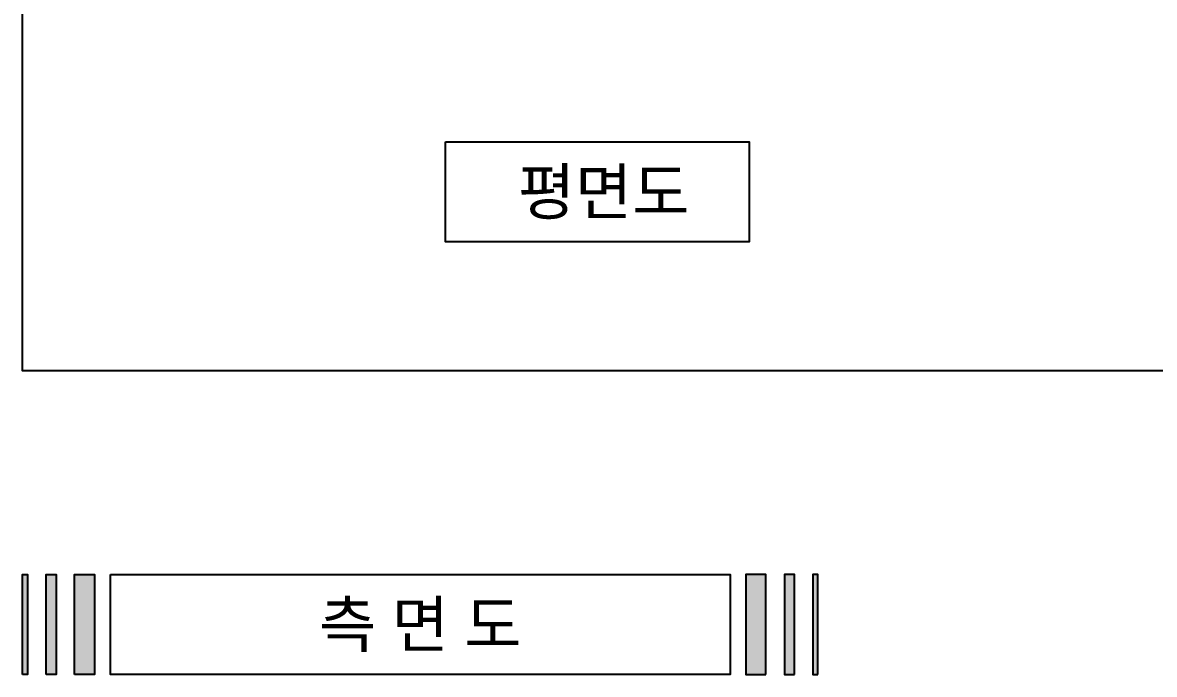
# Model space of a CAD drawing. Header units: millimetres. Extents: x 10297564 to 11610295, y -9287743 to -8409454.
# Drawn here: x 10661157 to 10681277, y -9220321 to -9208731 of the extents above; entities that cross this region are included whole.
import ezdxf
from ezdxf.enums import TextEntityAlignment as Align

# ---------------------------------------------------------------- set-up
doc = ezdxf.new("R2010")
doc.units = ezdxf.units.MM
doc.header["$LTSCALE"] = 100
for name, color, linetype in [('text', 7, 'Continuous'), ('TEXTLINE', 1, 'Continuous'), ('대지', 8, 'Continuous')]:
    doc.layers.add(name, color=color, linetype=linetype)
doc.styles.add('MG', font='malgun.ttf')

msp = doc.modelspace()

# ---------------------------------------------------------------- hatches: boundary and pattern name
at = {"linetype": 'Continuous'}
h = msp.add_hatch(color=34, dxfattribs=at)
h.set_gradient(color1=(153, 76, 0), one_color=1, tint=1)
h.paths.add_polyline_path([(10661157.3, -9220320.8), (10661157.3, -9218542.7), (10661246.2, -9218542.7), (10661246.2, -9220320.8)])
h = msp.add_hatch(color=34, dxfattribs=at)
h.set_gradient(color1=(153, 76, 0), one_color=1, tint=1)
h.paths.add_polyline_path([(10661574.6, -9220320.8), (10661574.6, -9218542.7), (10661752.4, -9218542.7), (10661752.4, -9220320.8)])
h = msp.add_hatch(color=34, dxfattribs=at)
h.set_gradient(color1=(153, 76, 0), one_color=1, tint=1)
h.paths.add_polyline_path([(10662080.9, -9220320.8), (10662080.9, -9218542.7), (10662436.5, -9218542.7), (10662436.5, -9220320.8)])
h = msp.add_hatch(color=34, dxfattribs=at)
h.set_gradient(color1=(153, 76, 0), one_color=1, tint=1)
h.paths.add_polyline_path([(10674371.1, -9220320.8), (10674371.1, -9218542.7), (10674015.5, -9218542.7), (10674015.5, -9220320.8)])
h = msp.add_hatch(color=34, dxfattribs=at)
h.set_gradient(color1=(153, 76, 0), one_color=1, tint=1)
h.paths.add_polyline_path([(10674877.4, -9220320.8), (10674877.4, -9218542.7), (10674699.6, -9218542.7), (10674699.6, -9220320.8)])
h = msp.add_hatch(color=34, dxfattribs=at)
h.set_gradient(color1=(153, 76, 0), one_color=1, tint=1)
h.paths.add_polyline_path([(10675294.7, -9220320.8), (10675294.7, -9218542.7), (10675205.8, -9218542.7), (10675205.8, -9220320.8)])

# ---------------------------------------------------------------- linework, layer by layer
at = {"color": 253, "linetype": 'Continuous'}
for points in [[(10661157.3, -9220320.8), (10661157.3, -9218542.7), (10661246.2, -9218542.7), (10661246.2, -9220320.8)], [(10661574.6, -9220320.8), (10661574.6, -9218542.7), (10661752.4, -9218542.7), (10661752.4, -9220320.8)], [(10662080.9, -9220320.8), (10662080.9, -9218542.7), (10662436.5, -9218542.7), (10662436.5, -9220320.8)], [(10674371.1, -9220320.8), (10674371.1, -9218542.7), (10674015.5, -9218542.7), (10674015.5, -9220320.8)], [(10674877.4, -9220320.8), (10674877.4, -9218542.7), (10674699.6, -9218542.7), (10674699.6, -9220320.8)], [(10675294.7, -9220320.8), (10675294.7, -9218542.7), (10675205.8, -9218542.7), (10675205.8, -9220320.8)]]:
    msp.add_lwpolyline(points, close=True, dxfattribs=at)
at = {"layer": '대지', "color": 252, "linetype": 'Continuous'}
msp.add_solid([(10666469.5, -9219501.6), (10666469.8, -9219501.7), (10666469.5, -9219501.8)], dxfattribs=at)

# ---------------------------------------------------------------- wipeouts: each hides what was drawn before it
at = {"linetype": 'ByBlock'}
msp.add_wipeout([(10661157.3, -9184124), (10708842.1, -9184124), (10708842.1, -9214922.7), (10661157.3, -9214922.7)], dxfattribs=at).dxf.layer = 'TEXTLINE'

# ---------------------------------------------------------------- next in the draw order: linework, layer by layer
at = {"layer": 'TEXTLINE'}
for points in [[(10661157.3, -9184124), (10708842.1, -9184124), (10708842.1, -9214922.7), (10661157.3, -9214922.7)], [(10668677.5, -9210849.5), (10674075.6, -9210849.5), (10674075.6, -9212627.6), (10668677.5, -9212627.6)]]:
    msp.add_lwpolyline(points, close=True, dxfattribs=at)

# ---------------------------------------------------------------- next in the draw order: texts
at = {"layer": 'text', "style": 'MG'}
msp.add_text('평면도', height=810.49, dxfattribs=at).set_placement((10671487.5, -9211738.6), align=Align.MIDDLE_CENTER)

# ---------------------------------------------------------------- next in the draw order: wipeouts: each hides what was drawn before it
at = {"linetype": 'ByBlock'}
msp.add_wipeout([(10662716.9, -9218542.7), (10673735.1, -9218542.7), (10673735.1, -9220320.8), (10662716.9, -9220320.8)], dxfattribs=at).dxf.layer = 'TEXTLINE'

# ---------------------------------------------------------------- next in the draw order: linework, layer by layer
at = {"layer": 'TEXTLINE'}
msp.add_lwpolyline([(10662716.9, -9218542.7), (10673735.1, -9218542.7), (10673735.1, -9220320.8), (10662716.9, -9220320.8)], close=True, dxfattribs=at)

# ---------------------------------------------------------------- next in the draw order: texts
at = {"layer": 'text', "style": 'MG'}
msp.add_text('측 면 도', height=810.49, dxfattribs=at).set_placement((10668226, -9219431.8), align=Align.MIDDLE_CENTER)

doc.saveas('drawing.dxf')
